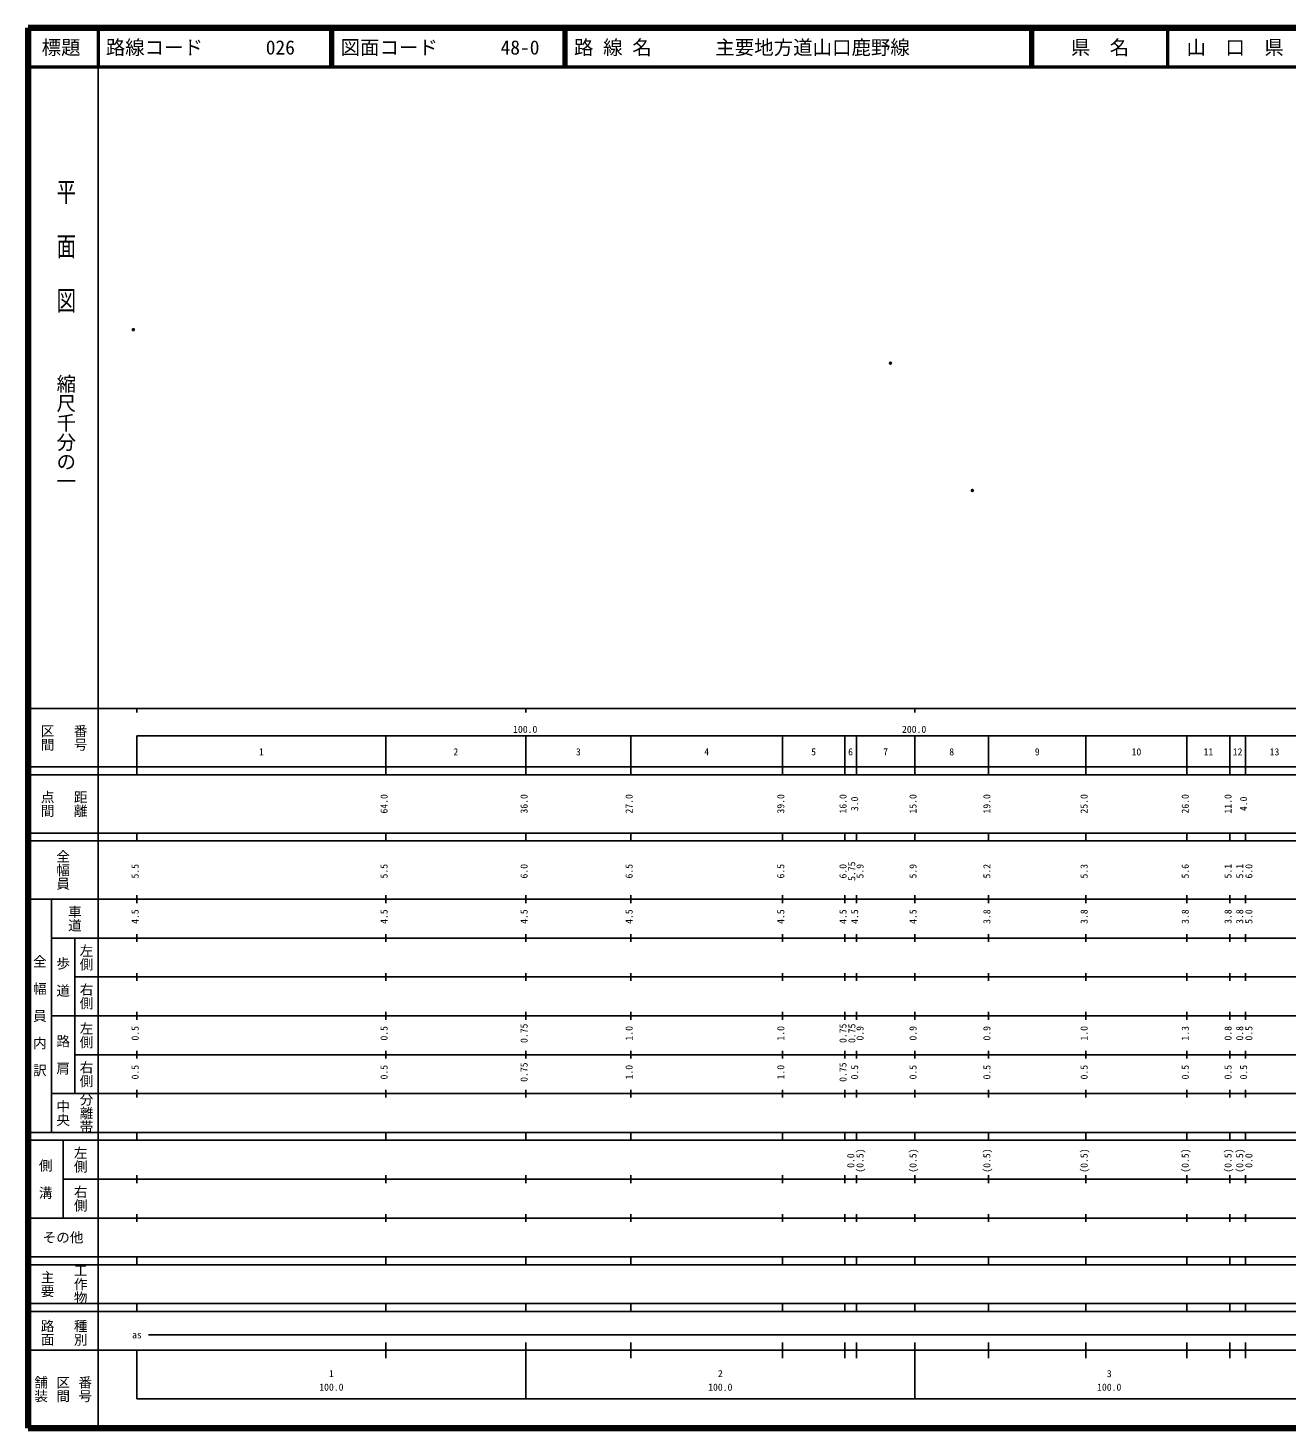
# Model space of a CAD drawing. Units: millimetres on the paper. Extents: x 40 to 680, y 20 to 380.
# Drawn here: x 40 to 363.7, y 20 to 380 of the extents above; entities that cross this region are included whole.
import ezdxf
from ezdxf.enums import TextEntityAlignment as Align

# ---------------------------------------------------------------- set-up
doc = ezdxf.new("R2010")
doc.units = ezdxf.units.MM
doc.header["$PDMODE"] = 32
doc.header["$PDSIZE"] = 0.5
doc.layers.add('M-OTRS', color=6, linetype='Continuous')
doc.layers.add('M-TTL-TXT', color=7, linetype='Continuous')
for name, color, linetype, lineweight in [('M-TTL', 2, 'Continuous', 140), ('M-TTL-BAND', 7, 'Continuous', 25), ('M-TTL-LINE', 7, 'Continuous', 50)]:
    doc.layers.add(name, color=color, linetype=linetype, lineweight=lineweight)
doc.styles.add('@ＭＳ ゴシック', font='')
doc.styles.add('ＭＳ ゴシック', font='')
doc.styles.get('@ＭＳ ゴシック').set_extended_font_data('@MS Gothic')
doc.styles.get('ＭＳ ゴシック').set_extended_font_data('MS Gothic')

msp = doc.modelspace()

# ---------------------------------------------------------------- linework, layer by layer
at = {"layer": 'M-OTRS'}
for p in [(67.085, 302.424), (261.746, 293.838), (282.809, 261.1)]:
    msp.add_point(p, dxfattribs=at)
at = {"layer": 'M-TTL'}
for p, q in [((40, 380), (40, 20)), ((680, 380), (40, 380)), ((40, 20), (680, 20))]:
    msp.add_line(p, q, dxfattribs=at)
at = {"layer": 'M-TTL-BAND'}
for p, q in [((58, 370), (58, 20)), ((40, 205), (579, 205)), ((68, 205), (68, 204)), ((168, 205), (168, 204)), ((268, 205), (268, 204)), ((68, 198), (579, 198)), ((68, 198), (68, 188)), ((132, 188), (132, 198)), ((168, 188), (168, 198)), ((195, 188), (195, 198)), ((234, 188), (234, 198)), ((250, 188), (250, 198)), ((253, 188), (253, 198)), ((268, 188), (268, 198)), ((287, 188), (287, 198)), ((312, 188), (312, 198)), ((338, 188), (338, 198)), ((349, 188), (349, 198)), ((353, 188), (353, 198)), ((40, 190), (579, 190)), ((40, 188), (579, 188)), ((40, 173), (579, 173)), ((68, 171), (68, 173)), ((132, 171), (132, 173)), ((168, 171), (168, 173)), ((195, 171), (195, 173)), ((234, 171), (234, 173)), ((250, 171), (250, 173)), ((253, 171), (253, 173)), ((268, 171), (268, 173)), ((287, 171), (287, 173)), ((312, 171), (312, 173)), ((338, 171), (338, 173)), ((349, 171), (349, 173)), ((353, 171), (353, 173)), ((40, 171), (579, 171)), ((40, 156), (579, 156)), ((46, 96), (46, 156)), ((68, 155), (68, 157)), ((132, 155), (132, 157)), ((168, 155), (168, 157)), ((195, 155), (195, 157)), ((234, 155), (234, 157)), ((250, 155), (250, 157)), ((253, 155), (253, 157)), ((268, 155), (268, 157)), ((287, 155), (287, 157)), ((312, 155), (312, 157)), ((338, 155), (338, 157)), ((349, 155), (349, 157)), ((353, 155), (353, 157)), ((46, 146), (579, 146)), ((52, 146), (52, 106)), ((68, 145), (68, 147)), ((132, 145), (132, 147)), ((168, 145), (168, 147)), ((195, 145), (195, 147)), ((234, 145), (234, 147)), ((250, 145), (250, 147)), ((253, 145), (253, 147)), ((268, 145), (268, 147)), ((287, 145), (287, 147)), ((312, 145), (312, 147)), ((338, 145), (338, 147)), ((349, 145), (349, 147)), ((353, 145), (353, 147)), ((68, 135), (68, 137)), ((132, 135), (132, 137)), ((168, 135), (168, 137)), ((195, 135), (195, 137)), ((234, 135), (234, 137)), ((250, 135), (250, 137)), ((253, 135), (253, 137)), ((268, 135), (268, 137)), ((287, 135), (287, 137)), ((312, 135), (312, 137)), ((338, 135), (338, 137)), ((349, 135), (349, 137)), ((353, 135), (353, 137)), ((52, 136), (579, 136)), ((46, 126), (579, 126)), ((68, 125), (68, 127)), ((132, 125), (132, 127)), ((168, 125), (168, 127)), ((195, 125), (195, 127)), ((234, 125), (234, 127)), ((250, 125), (250, 127)), ((253, 125), (253, 127)), ((268, 125), (268, 127)), ((287, 125), (287, 127)), ((312, 125), (312, 127)), ((338, 125), (338, 127)), ((349, 125), (349, 127)), ((353, 125), (353, 127)), ((52, 116), (579, 116)), ((68, 115), (68, 117)), ((132, 115), (132, 117)), ((168, 115), (168, 117)), ((195, 115), (195, 117)), ((234, 115), (234, 117)), ((250, 115), (250, 117)), ((253, 115), (253, 117)), ((268, 115), (268, 117)), ((287, 115), (287, 117)), ((312, 115), (312, 117)), ((338, 115), (338, 117)), ((349, 115), (349, 117)), ((353, 115), (353, 117)), ((46, 106), (579, 106)), ((68, 105), (68, 107)), ((132, 105), (132, 107)), ((168, 105), (168, 107)), ((195, 105), (195, 107)), ((234, 105), (234, 107)), ((250, 105), (250, 107)), ((253, 105), (253, 107)), ((268, 105), (268, 107)), ((287, 105), (287, 107)), ((312, 105), (312, 107)), ((338, 105), (338, 107)), ((349, 105), (349, 107)), ((353, 105), (353, 107)), ((40, 96), (579, 96)), ((40, 94), (579, 94)), ((49, 94), (49, 74)), ((68, 94), (68, 96)), ((132, 94), (132, 96)), ((168, 94), (168, 96)), ((195, 94), (195, 96)), ((234, 94), (234, 96)), ((250, 94), (250, 96)), ((253, 94), (253, 96)), ((268, 94), (268, 96)), ((287, 94), (287, 96)), ((312, 94), (312, 96)), ((338, 94), (338, 96)), ((349, 94), (349, 96)), ((353, 94), (353, 96)), ((49, 84), (579, 84)), ((68, 83), (68, 85)), ((132, 83), (132, 85)), ((168, 83), (168, 85)), ((195, 83), (195, 85)), ((234, 83), (234, 85)), ((250, 83), (250, 85)), ((253, 83), (253, 85)), ((268, 83), (268, 85)), ((287, 83), (287, 85)), ((312, 83), (312, 85)), ((338, 83), (338, 85)), ((349, 83), (349, 85)), ((353, 83), (353, 85)), ((40, 74), (579, 74)), ((68, 73), (68, 75)), ((132, 73), (132, 75)), ((168, 73), (168, 75)), ((195, 73), (195, 75)), ((234, 73), (234, 75)), ((250, 73), (250, 75)), ((253, 73), (253, 75)), ((268, 73), (268, 75)), ((287, 73), (287, 75)), ((312, 73), (312, 75)), ((338, 73), (338, 75)), ((349, 73), (349, 75)), ((353, 73), (353, 75)), ((40, 64), (579, 64)), ((40, 62), (579, 62)), ((68, 62), (68, 64)), ((132, 62), (132, 64)), ((168, 62), (168, 64)), ((195, 62), (195, 64)), ((234, 62), (234, 64)), ((250, 62), (250, 64)), ((253, 62), (253, 64)), ((268, 62), (268, 64)), ((287, 62), (287, 64)), ((312, 62), (312, 64)), ((338, 62), (338, 64)), ((349, 62), (349, 64)), ((353, 62), (353, 64)), ((40, 52), (579, 52)), ((68, 50), (68, 52)), ((132, 50), (132, 52)), ((168, 50), (168, 52)), ((195, 50), (195, 52)), ((234, 50), (234, 52)), ((250, 50), (250, 52)), ((253, 50), (253, 52)), ((268, 50), (268, 52)), ((287, 50), (287, 52)), ((312, 50), (312, 52)), ((338, 50), (338, 52)), ((349, 50), (349, 52)), ((353, 50), (353, 52)), ((40, 50), (579, 50)), ((71, 44), (565, 44)), ((40, 40), (579, 40)), ((68, 40), (68, 27.5)), ((132, 38), (132, 42)), ((168, 27.5), (168, 42)), ((195, 38), (195, 42)), ((234, 38), (234, 42)), ((250, 38), (250, 42)), ((253, 38), (253, 42)), ((268, 27.5), (268, 42)), ((287, 38), (287, 42)), ((312, 38), (312, 42)), ((338, 38), (338, 42)), ((349, 38), (349, 42)), ((353, 38), (353, 42)), ((68, 27.5), (579, 27.5))]:
    msp.add_line(p, q, dxfattribs=at)
at = {"layer": 'M-TTL-LINE'}
for p, q in [((58, 380), (58, 370)), ((117.75, 380), (117.75, 370)), ((118.25, 380), (118.25, 370)), ((177.75, 380), (177.75, 370)), ((178.25, 380), (178.25, 370)), ((297.75, 380), (297.75, 370)), ((298.25, 380), (298.25, 370)), ((333, 380), (333, 370)), ((40, 370), (680, 370))]:
    msp.add_line(p, q, dxfattribs=at)

# ---------------------------------------------------------------- texts
at = {"layer": 'M-TTL-BAND', "style": '@ＭＳ ゴシック', "width": 1.4}
msp.add_text('平  面  図', height=3.666, rotation=270, dxfattribs=at).set_placement((49.777, 306.475), align=Align.MIDDLE_RIGHT)
at = {"layer": 'M-TTL-BAND', "style": '@ＭＳ ゴシック'}
msp.add_text('縮尺千分の一', height=3.666, rotation=270, dxfattribs=at).set_placement((49.777, 261.03), align=Align.MIDDLE_RIGHT)
for s, p in [('区間', (45, 197.5)), ('番号', (53.5, 197.5)), ('点間', (45, 180.5)), ('距離', (53.5, 180.5)), ('全幅員', (49, 163.5)), ('車道', (52, 151)), ('左側', (55, 141)), ('全\u3000幅\u3000員\u3000内\u3000訳', (43, 126)), ('歩\u3000道', (49, 136)), ('右側', (55, 131)), ('左側', (55, 121)), ('路\u3000肩', (49, 116)), ('右側', (55, 111)), ('分離帯', (55, 101)), ('中央', (49, 101)), ('左側', (53.5, 89)), ('側\u3000溝', (44.5, 84)), ('右側', (53.5, 79)), ('工作物', (53.5, 57)), ('主要', (45, 57)), ('路面', (45, 44.5)), ('種別', (53.5, 44.5)), ('舗装', (43.333, 30)), ('区間', (49, 30)), ('番号', (54.667, 30))]:
    msp.add_text(s, height=2.566, rotation=270, dxfattribs=at).set_placement(p, align=Align.MIDDLE_CENTER)
at = {"layer": 'M-TTL-BAND', "style": 'ＭＳ ゴシック'}
for s, p in [('100.0', (167.844, 198.195)), ('200.0', (267.844, 198.195)), ('1', (100, 192.405)), ('2', (150, 192.405)), ('3', (181.5, 192.405)), ('4', (214.5, 192.405)), ('5', (242, 192.405)), ('6', (251.5, 192.405)), ('7', (260.5, 192.405)), ('8', (277.5, 192.405)), ('9', (299.5, 192.405)), ('10', (325, 192.405)), ('11', (343.5, 192.405)), ('12', (351, 192.405)), ('13', (360.5, 192.405)), ('as', (68, 42.5)), ('1', (118, 32.523)), ('2', (218, 32.523)), ('3', (318, 32.523)), ('100.0', (118, 29.033)), ('100.0', (218, 29.033)), ('100.0', (318, 29.033))]:
    msp.add_text(s, height=1.833, dxfattribs=at).set_placement(p, align=Align.BOTTOM_CENTER)
for s, p in [('64.0', (133, 180.5)), ('36.0', (169, 180.5)), ('27.0', (196, 180.5)), ('39.0', (235, 180.5)), ('16.0', (251, 180.5)), ('3.0', (254, 180.5)), ('15.0', (269, 180.5)), ('19.0', (288, 180.5)), ('25.0', (313, 180.5)), ('26.0', (339, 180.5)), ('11.0', (350, 180.5)), ('4.0', (354, 180.5)), ('5.5', (69, 163.174)), ('5.5', (133, 163.174)), ('6.0', (169, 163.174)), ('6.5', (196, 163.174)), ('6.5', (235, 163.174)), ('6.0', (251, 163.174)), ('5.75', (253.26, 163.174)), ('5.9', (255.37, 163.174)), ('5.9', (269, 163.174)), ('5.2', (288, 163.174)), ('5.3', (313, 163.174)), ('5.6', (339, 163.174)), ('5.1', (350, 163.174)), ('5.1', (353, 163.174)), ('6.0', (355.37, 163.174)), ('4.5', (69, 151.5)), ('4.5', (133, 151.5)), ('4.5', (169, 151.5)), ('4.5', (196, 151.5)), ('4.5', (235, 151.5)), ('4.5', (251, 151.5)), ('4.5', (254, 151.5)), ('4.5', (269, 151.5)), ('3.8', (288, 151.5)), ('3.8', (313, 151.5)), ('3.8', (339, 151.5)), ('3.8', (350, 151.5)), ('3.8', (353, 151.5)), ('5.0', (355.37, 151.5)), ('0.5', (69, 121.5)), ('0.5', (133, 121.5)), ('0.75', (169, 121.5)), ('1.0', (196, 121.5)), ('1.0', (235, 121.5)), ('0.75', (251, 121.5)), ('0.75', (253.287, 121.5)), ('0.9', (255.37, 121.5)), ('0.9', (269, 121.5)), ('0.9', (288, 121.5)), ('1.0', (313, 121.5)), ('1.3', (339, 121.5)), ('0.8', (350, 121.5)), ('0.8', (353, 121.5)), ('0.5', (355.37, 121.5)), ('0.5', (69, 111.5)), ('0.5', (133, 111.5)), ('0.75', (169, 111.5)), ('1.0', (196, 111.5)), ('1.0', (235, 111.5)), ('0.75', (251, 111.5)), ('0.5', (254, 111.5)), ('0.5', (269, 111.5)), ('0.5', (288, 111.5)), ('0.5', (313, 111.5)), ('0.5', (339, 111.5)), ('0.5', (350, 111.5)), ('0.5', (354, 111.5)), ('0.0', (253, 88.764)), ('(0.5)', (255.37, 88.764)), ('(0.5)', (269, 88.764)), ('(0.5)', (288, 88.764)), ('(0.5)', (313, 88.764)), ('(0.5)', (339, 88.764)), ('(0.5)', (350, 88.764)), ('(0.5)', (353, 88.764)), ('0.0', (355.37, 88.764))]:
    msp.add_text(s, height=1.833, rotation=90, dxfattribs=at).set_placement(p, align=Align.BOTTOM_CENTER)
msp.add_text('その他', height=2.566, dxfattribs=at).set_placement((49, 69), align=Align.MIDDLE_CENTER)
at = {"layer": 'M-TTL-TXT', "style": 'ＭＳ ゴシック'}
for s, p in [('標題', (48.5, 375)), ('県\u3000名', (315.625, 375)), ('山\u3000口\u3000県', (350.375, 375))]:
    msp.add_text(s, height=3.666, dxfattribs=at).set_placement(p, align=Align.MIDDLE_CENTER)
for s, p in [('路線コード', (60, 375)), ('026', (101.142, 375)), ('図面コード', (120.38, 375)), ('48-0', (161.521, 375)), ('路 線 名', (180.38, 375)), ('主要地方道山口鹿野線', (216.734, 375))]:
    msp.add_text(s, height=3.666, dxfattribs=at).set_placement(p, align=Align.MIDDLE_LEFT)

doc.saveas('drawing.dxf')
